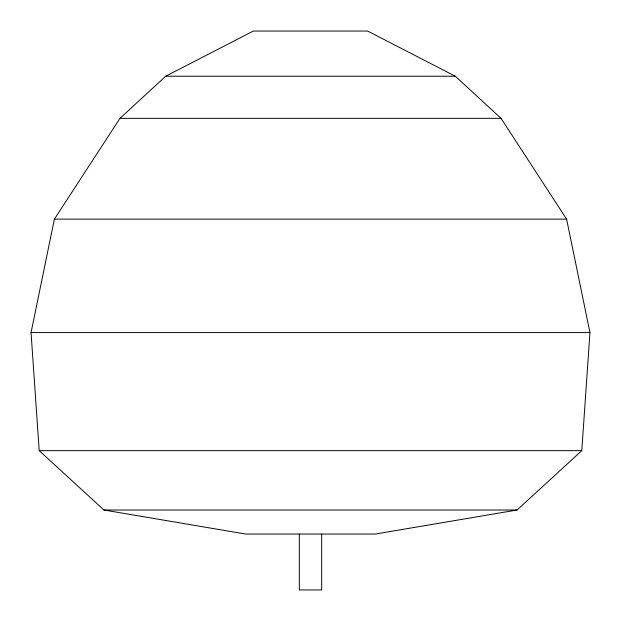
<?xml version="1.0" encoding="UTF-8"?>
<svg xmlns="http://www.w3.org/2000/svg" width="621" height="621" viewBox="0 0 621 621"><rect width="100%" height="100%" fill="white"/><g stroke="black" fill="none" stroke-linecap="round" stroke-linejoin="round"><path stroke-width="0.93" d="M581.792 450.644L589.95 332.592L566.608 219.128L501.023 118.339L455.302 76.22L367.655 31.05L253.345 31.05L165.698 76.22L119.977 118.339L54.392 219.128L31.05 332.592L39.208 450.644L103.924 510.012L245.792 534.06L375.208 534.06L517.076 510.012L581.792 450.644L39.208 450.644M165.698 76.22L455.302 76.22M119.977 118.339L501.023 118.339M54.392 219.128L566.608 219.128M31.05 332.592L589.95 332.592M103.924 510.012L517.076 510.012M321.678 534.06L321.678 589.95L299.322 589.95L299.322 534.06"/></g></svg>
